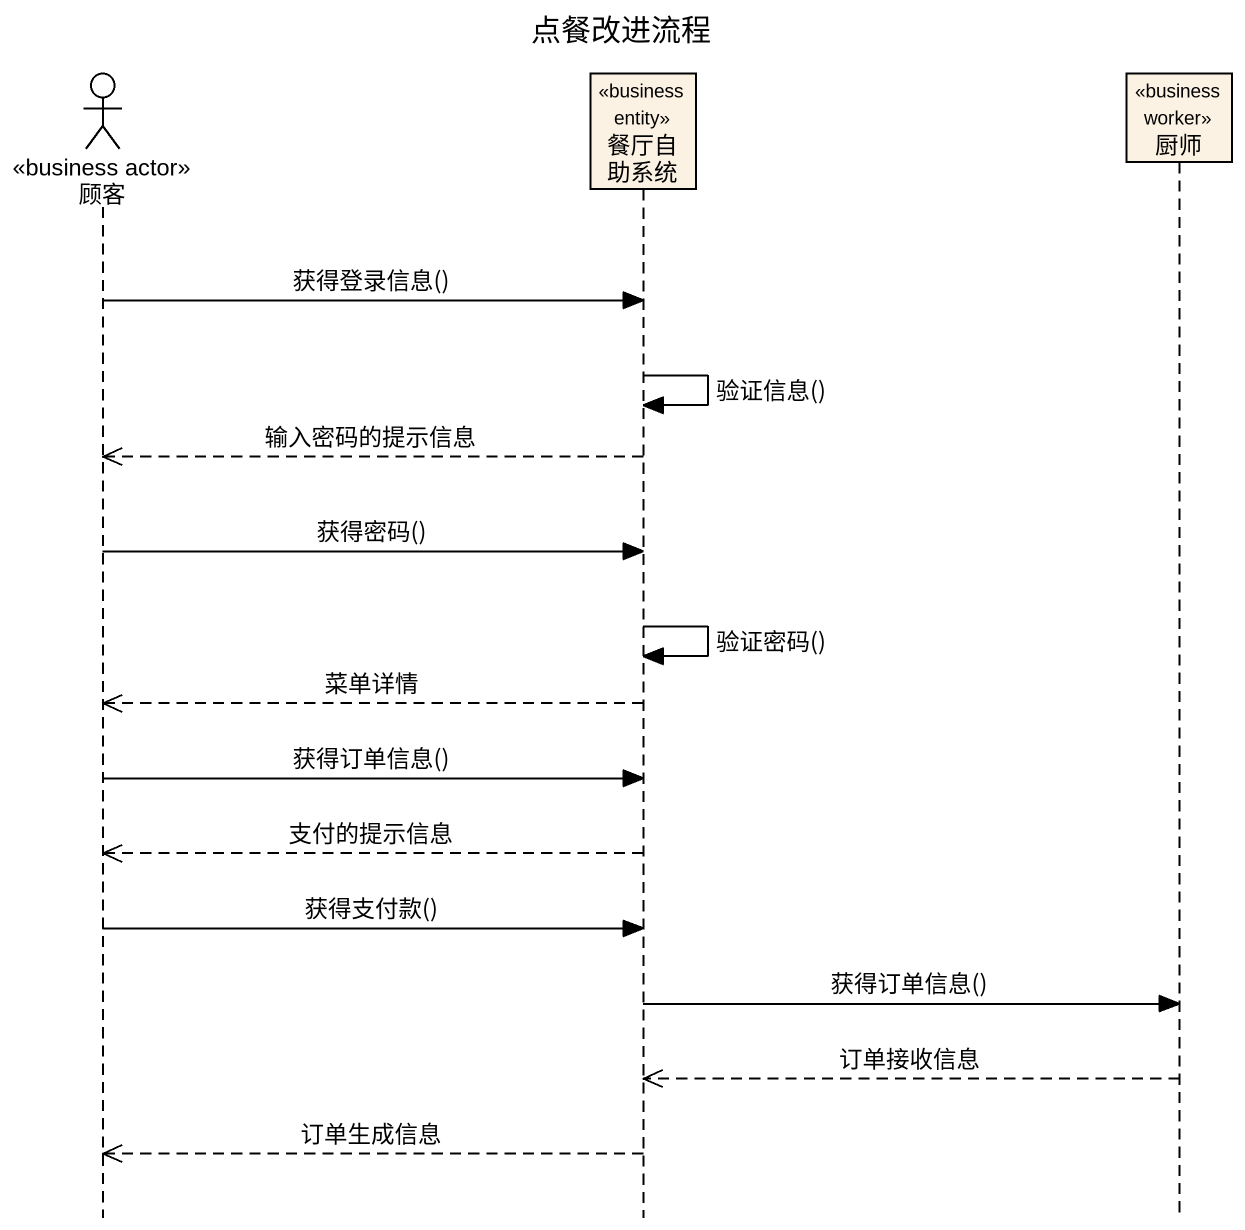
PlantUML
@startuml
title 点餐改进流程
hide footbox
actor 顾客 <<business actor>>
participant 餐厅自助系统 <<business entity>>
participant 厨师 <<business worker>>

顾客 -> 餐厅自助系统 : 获得登录信息()
餐厅自助系统 -> 餐厅自助系统 : 验证信息()
餐厅自助系统 -->> 顾客 : 输入密码的提示信息
顾客 -> 餐厅自助系统 : 获得密码()
餐厅自助系统 -> 餐厅自助系统 : 验证密码()
餐厅自助系统 -->> 顾客 : 菜单详情
顾客 -> 餐厅自助系统 : 获得订单信息()
餐厅自助系统 -->> 顾客 : 支付的提示信息
顾客 -> 餐厅自助系统 : 获得支付款()
餐厅自助系统 -> 厨师 : 获得订单信息()
厨师 -->> 餐厅自助系统 : 订单接收信息
餐厅自助系统 -->> 顾客 : 订单生成信息
@enduml
